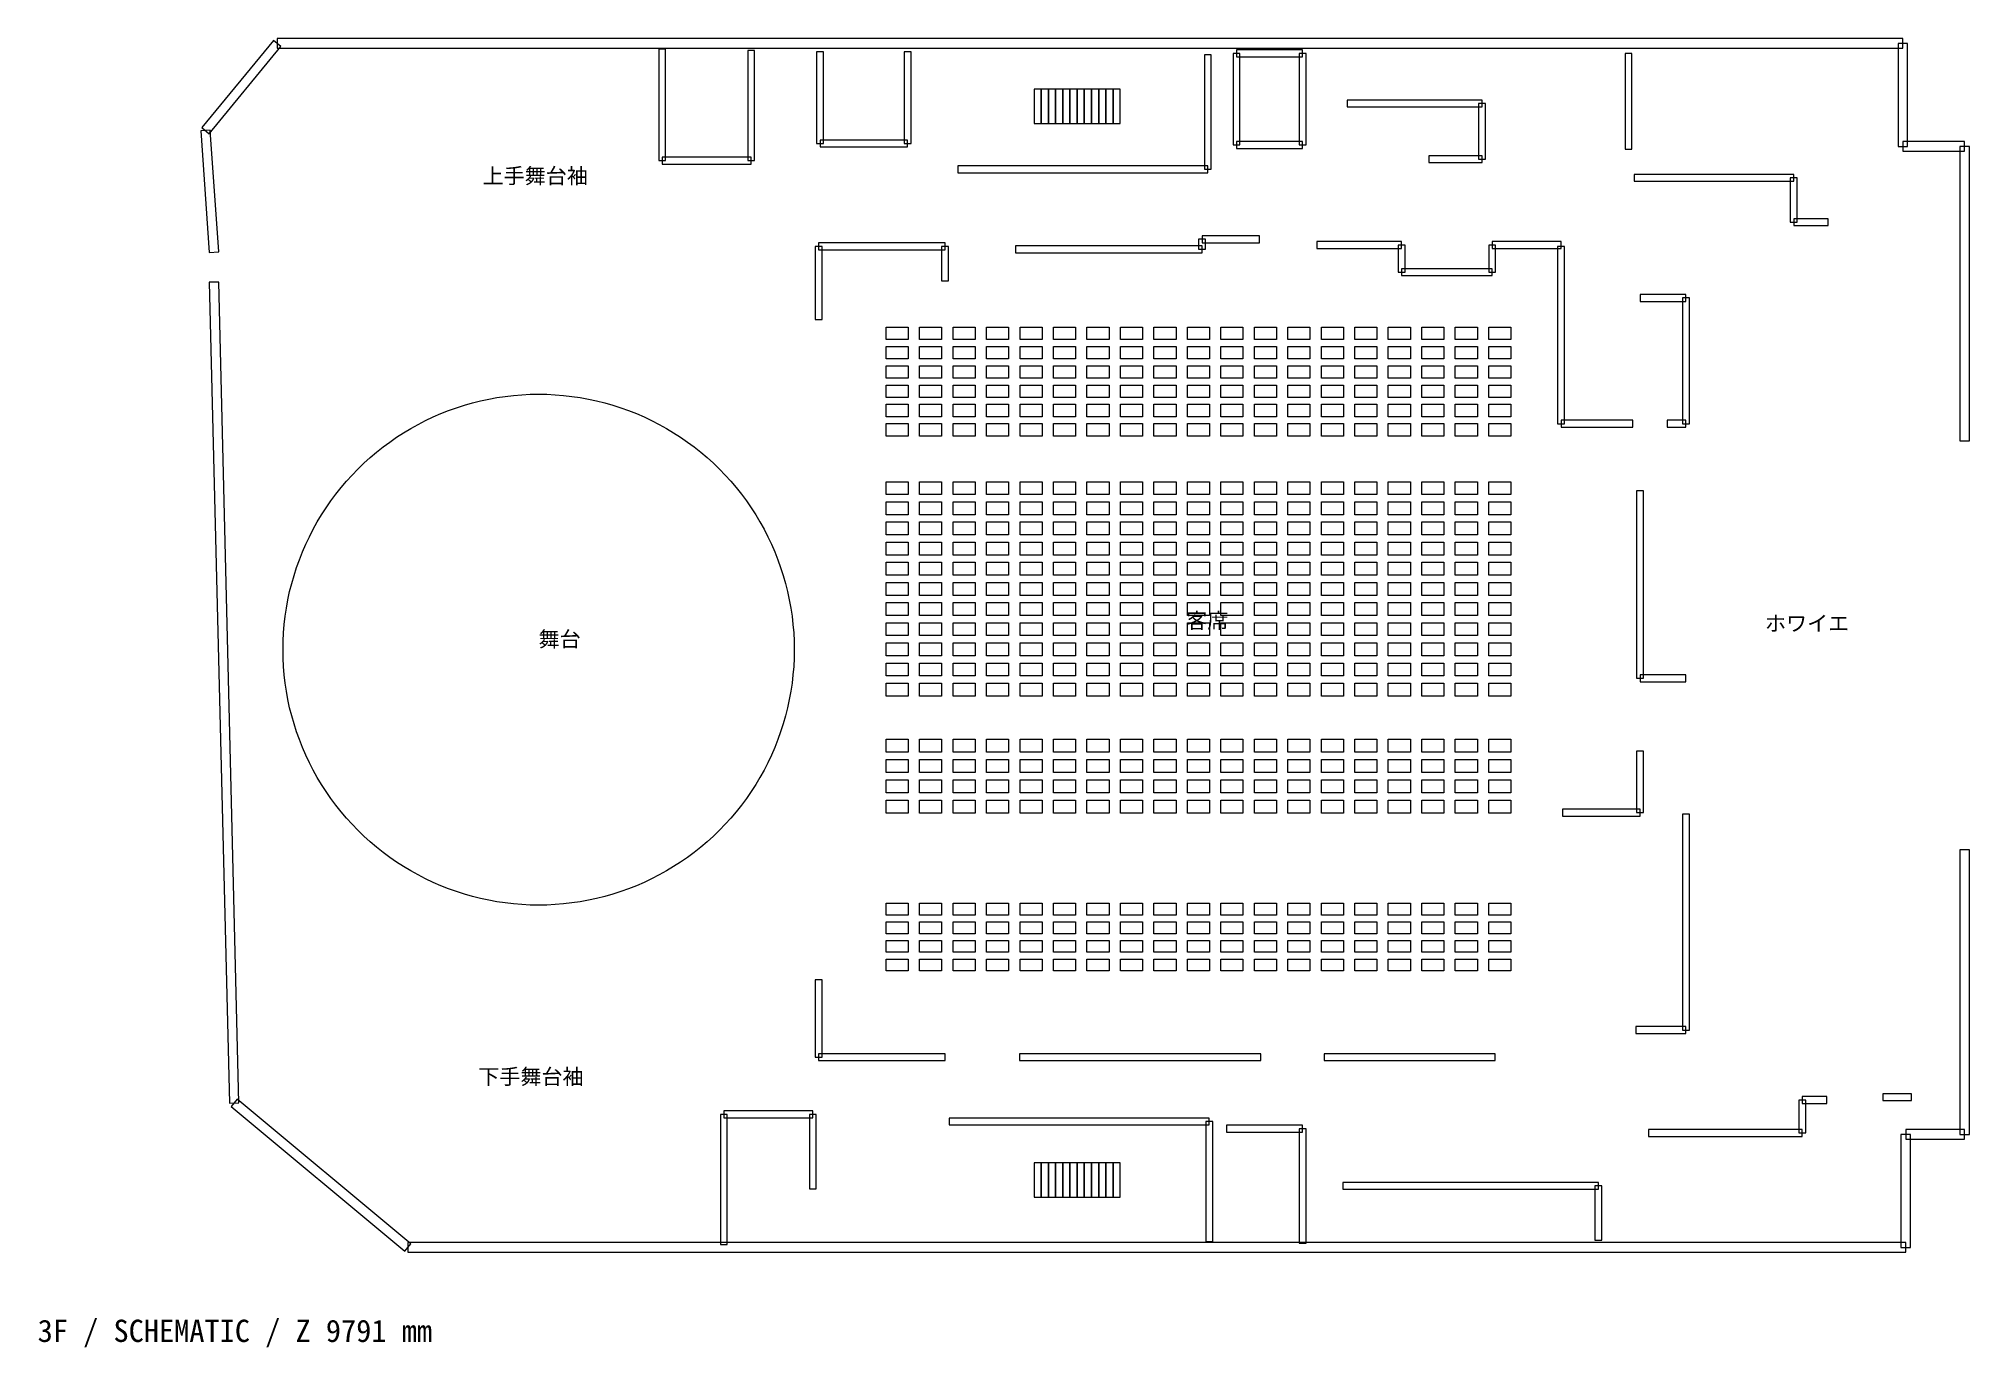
# Model space of a CAD drawing. Header units: millimetres. Extents: x -972 to 55309, y -2658 to 35512.
import ezdxf

# ---------------------------------------------------------------- set-up
doc = ezdxf.new("R2010")
doc.units = ezdxf.units.MM
for name, color, linetype, lineweight, true_color in [('ANNOTATION', 7, 'Continuous', 18, 0x50555f), ('F03_PIT', 7, 'Continuous', 18, 0x497a87), ('F03_ROOMS', 7, 'Continuous', 18, 0x50555f), ('F03_SEATING', 7, 'Continuous', 18, 0xac5052), ('F03_STAIRS', 7, 'Continuous', 18, 0x99a4b1), ('F03_WALLS', 7, 'Continuous', 18, 0xc4ccd5)]:
    doc.layers.add(name, color=color, linetype=linetype, lineweight=lineweight, true_color=true_color)
doc.styles.add('JAPANESE', font='msgothic.ttc')

msp = doc.modelspace()

# ---------------------------------------------------------------- linework, layer by layer
at = {"layer": 'F03_PIT'}
msp.add_lwpolyline([(21054, 17691), (21050, 17447), (21038, 17204), (21018, 16961), (20990, 16718), (20954, 16477), (20910, 16237), (20859, 15999), (20800, 15762), (20733, 15528), (20658, 15296), (20576, 15066), (20486, 14840), (20389, 14616), (20285, 14395), (20174, 14179), (20055, 13965), (19930, 13756), (19798, 13551), (19659, 13351), (19514, 13155), (19362, 12964), (19205, 12778), (19041, 12598), (18871, 12422), (18696, 12253), (18515, 12089), (18330, 11931), (18139, 11780), (17943, 11634), (17742, 11496), (17537, 11364), (17328, 11238), (17115, 11120), (16898, 11008), (16678, 10904), (16454, 10807), (16227, 10718), (15998, 10635), (15766, 10561), (15531, 10494), (15295, 10435), (15056, 10383), (14816, 10340), (14575, 10304), (14333, 10276), (14090, 10256), (13847, 10244), (13603, 10240), (13359, 10244), (13115, 10256), (12872, 10276), (12630, 10304), (12389, 10340), (12149, 10383), (11911, 10435), (11674, 10494), (11440, 10561), (11208, 10635), (10978, 10718), (10751, 10807), (10528, 10904), (10307, 11008), (10090, 11120), (9877, 11238), (9668, 11364), (9463, 11496), (9263, 11634), (9067, 11780), (8876, 11931), (8690, 12089), (8509, 12253), (8334, 12422), (8165, 12598), (8001, 12778), (7843, 12964), (7692, 13155), (7546, 13351), (7408, 13551), (7275, 13756), (7150, 13965), (7032, 14179), (6920, 14395), (6816, 14616), (6719, 14840), (6629, 15066), (6547, 15296), (6473, 15528), (6406, 15762), (6346, 15999), (6295, 16237), (6251, 16477), (6216, 16718), (6188, 16961), (6168, 17204), (6156, 17447), (6152, 17691), (6156, 17935), (6168, 18178), (6188, 18421), (6216, 18663), (6251, 18905), (6295, 19144), (6346, 19383), (6406, 19619), (6473, 19854), (6547, 20086), (6629, 20315), (6719, 20542), (6816, 20766), (6920, 20986), (7032, 21203), (7150, 21416), (7275, 21625), (7408, 21830), (7546, 22031), (7692, 22227), (7843, 22418), (8001, 22604), (8165, 22784), (8334, 22959), (8509, 23129), (8690, 23293), (8876, 23450), (9067, 23602), (9263, 23747), (9463, 23886), (9668, 24018), (9877, 24144), (10090, 24262), (10307, 24373), (10528, 24478), (10751, 24575), (10978, 24664), (11208, 24746), (11440, 24821), (11674, 24888), (11911, 24947), (12149, 24999), (12389, 25042), (12630, 25078), (12872, 25106), (13115, 25126), (13359, 25138), (13603, 25142), (13847, 25138), (14090, 25126), (14333, 25106), (14575, 25078), (14816, 25042), (15056, 24999), (15295, 24947), (15531, 24888), (15766, 24821), (15998, 24746), (16227, 24664), (16454, 24575), (16678, 24478), (16898, 24373), (17115, 24262), (17328, 24144), (17537, 24018), (17742, 23886), (17943, 23747), (18139, 23602), (18330, 23450), (18515, 23293), (18696, 23129), (18871, 22959), (19041, 22784), (19205, 22604), (19362, 22418), (19514, 22227), (19659, 22031), (19798, 21830), (19930, 21625), (20055, 21416), (20174, 21203), (20285, 20986), (20389, 20766), (20486, 20542), (20576, 20315), (20658, 20086), (20733, 19854), (20800, 19619), (20859, 19383), (20910, 19144), (20954, 18905), (20990, 18663), (21018, 18421), (21038, 18178), (21050, 17935), (21054, 17691)], close=True, dxfattribs=at)
at = {"layer": 'F03_SEATING'}
for points in [[(23731, 27097), (24375, 27097), (24375, 26737), (23731, 26737), (23731, 27097)], [(24707, 27097), (25351, 27097), (25351, 26737), (24707, 26737), (24707, 27097)], [(25683, 27097), (26327, 27097), (26327, 26737), (25683, 26737), (25683, 27097)], [(26659, 27097), (27303, 27097), (27303, 26737), (26659, 26737), (26659, 27097)], [(27635, 27097), (28279, 27097), (28279, 26737), (27635, 26737), (27635, 27097)], [(28611, 27097), (29255, 27097), (29255, 26737), (28611, 26737), (28611, 27097)], [(29587, 27097), (30231, 27097), (30231, 26737), (29587, 26737), (29587, 27097)], [(30563, 27097), (31207, 27097), (31207, 26737), (30563, 26737), (30563, 27097)], [(31539, 27097), (32183, 27097), (32183, 26737), (31539, 26737), (31539, 27097)], [(32515, 27097), (33159, 27097), (33159, 26737), (32515, 26737), (32515, 27097)], [(33491, 27097), (34135, 27097), (34135, 26737), (33491, 26737), (33491, 27097)], [(34467, 27097), (35111, 27097), (35111, 26737), (34467, 26737), (34467, 27097)], [(35443, 27097), (36087, 27097), (36087, 26737), (35443, 26737), (35443, 27097)], [(36419, 27097), (37063, 27097), (37063, 26737), (36419, 26737), (36419, 27097)], [(37395, 27097), (38039, 27097), (38039, 26737), (37395, 26737), (37395, 27097)], [(38371, 27097), (39015, 27097), (39015, 26737), (38371, 26737), (38371, 27097)], [(39347, 27097), (39991, 27097), (39991, 26737), (39347, 26737), (39347, 27097)], [(40323, 27097), (40967, 27097), (40967, 26737), (40323, 26737), (40323, 27097)], [(41299, 27097), (41943, 27097), (41943, 26737), (41299, 26737), (41299, 27097)], [(23731, 26534), (24375, 26534), (24375, 26174), (23731, 26174), (23731, 26534)], [(24707, 26534), (25351, 26534), (25351, 26174), (24707, 26174), (24707, 26534)], [(25683, 26534), (26327, 26534), (26327, 26174), (25683, 26174), (25683, 26534)], [(26659, 26534), (27303, 26534), (27303, 26174), (26659, 26174), (26659, 26534)], [(27635, 26534), (28279, 26534), (28279, 26174), (27635, 26174), (27635, 26534)], [(28611, 26534), (29255, 26534), (29255, 26174), (28611, 26174), (28611, 26534)], [(29587, 26534), (30231, 26534), (30231, 26174), (29587, 26174), (29587, 26534)], [(30563, 26534), (31207, 26534), (31207, 26174), (30563, 26174), (30563, 26534)], [(31539, 26534), (32183, 26534), (32183, 26174), (31539, 26174), (31539, 26534)], [(32515, 26534), (33159, 26534), (33159, 26174), (32515, 26174), (32515, 26534)], [(33491, 26534), (34135, 26534), (34135, 26174), (33491, 26174), (33491, 26534)], [(34467, 26534), (35111, 26534), (35111, 26174), (34467, 26174), (34467, 26534)], [(35443, 26534), (36087, 26534), (36087, 26174), (35443, 26174), (35443, 26534)], [(36419, 26534), (37063, 26534), (37063, 26174), (36419, 26174), (36419, 26534)], [(37395, 26534), (38039, 26534), (38039, 26174), (37395, 26174), (37395, 26534)], [(38371, 26534), (39015, 26534), (39015, 26174), (38371, 26174), (38371, 26534)], [(39347, 26534), (39991, 26534), (39991, 26174), (39347, 26174), (39347, 26534)], [(40323, 26534), (40967, 26534), (40967, 26174), (40323, 26174), (40323, 26534)], [(41299, 26534), (41943, 26534), (41943, 26174), (41299, 26174), (41299, 26534)], [(23731, 25971), (24375, 25971), (24375, 25611), (23731, 25611), (23731, 25971)], [(24707, 25971), (25351, 25971), (25351, 25611), (24707, 25611), (24707, 25971)], [(25683, 25971), (26327, 25971), (26327, 25611), (25683, 25611), (25683, 25971)], [(26659, 25971), (27303, 25971), (27303, 25611), (26659, 25611), (26659, 25971)], [(27635, 25971), (28279, 25971), (28279, 25611), (27635, 25611), (27635, 25971)], [(28611, 25971), (29255, 25971), (29255, 25611), (28611, 25611), (28611, 25971)], [(29587, 25971), (30231, 25971), (30231, 25611), (29587, 25611), (29587, 25971)], [(30563, 25971), (31207, 25971), (31207, 25611), (30563, 25611), (30563, 25971)], [(31539, 25971), (32183, 25971), (32183, 25611), (31539, 25611), (31539, 25971)], [(32515, 25971), (33159, 25971), (33159, 25611), (32515, 25611), (32515, 25971)], [(33491, 25971), (34135, 25971), (34135, 25611), (33491, 25611), (33491, 25971)], [(34467, 25971), (35111, 25971), (35111, 25611), (34467, 25611), (34467, 25971)], [(35443, 25971), (36087, 25971), (36087, 25611), (35443, 25611), (35443, 25971)], [(36419, 25971), (37063, 25971), (37063, 25611), (36419, 25611), (36419, 25971)], [(37395, 25971), (38039, 25971), (38039, 25611), (37395, 25611), (37395, 25971)], [(38371, 25971), (39015, 25971), (39015, 25611), (38371, 25611), (38371, 25971)], [(39347, 25971), (39991, 25971), (39991, 25611), (39347, 25611), (39347, 25971)], [(40323, 25971), (40967, 25971), (40967, 25611), (40323, 25611), (40323, 25971)], [(41299, 25971), (41943, 25971), (41943, 25611), (41299, 25611), (41299, 25971)], [(23731, 25408), (24375, 25408), (24375, 25048), (23731, 25048), (23731, 25408)], [(24707, 25408), (25351, 25408), (25351, 25048), (24707, 25048), (24707, 25408)], [(25683, 25408), (26327, 25408), (26327, 25048), (25683, 25048), (25683, 25408)], [(26659, 25408), (27303, 25408), (27303, 25048), (26659, 25048), (26659, 25408)], [(27635, 25408), (28279, 25408), (28279, 25048), (27635, 25048), (27635, 25408)], [(28611, 25408), (29255, 25408), (29255, 25048), (28611, 25048), (28611, 25408)], [(29587, 25408), (30231, 25408), (30231, 25048), (29587, 25048), (29587, 25408)], [(30563, 25408), (31207, 25408), (31207, 25048), (30563, 25048), (30563, 25408)], [(31539, 25408), (32183, 25408), (32183, 25048), (31539, 25048), (31539, 25408)], [(32515, 25408), (33159, 25408), (33159, 25048), (32515, 25048), (32515, 25408)], [(33491, 25408), (34135, 25408), (34135, 25048), (33491, 25048), (33491, 25408)], [(34467, 25408), (35111, 25408), (35111, 25048), (34467, 25048), (34467, 25408)], [(35443, 25408), (36087, 25408), (36087, 25048), (35443, 25048), (35443, 25408)], [(36419, 25408), (37063, 25408), (37063, 25048), (36419, 25048), (36419, 25408)], [(37395, 25408), (38039, 25408), (38039, 25048), (37395, 25048), (37395, 25408)], [(38371, 25408), (39015, 25408), (39015, 25048), (38371, 25048), (38371, 25408)], [(39347, 25408), (39991, 25408), (39991, 25048), (39347, 25048), (39347, 25408)], [(40323, 25408), (40967, 25408), (40967, 25048), (40323, 25048), (40323, 25408)], [(41299, 25408), (41943, 25408), (41943, 25048), (41299, 25048), (41299, 25408)], [(23731, 24846), (24375, 24846), (24375, 24485), (23731, 24485), (23731, 24846)], [(24707, 24846), (25351, 24846), (25351, 24485), (24707, 24485), (24707, 24846)], [(25683, 24846), (26327, 24846), (26327, 24485), (25683, 24485), (25683, 24846)], [(26659, 24846), (27303, 24846), (27303, 24485), (26659, 24485), (26659, 24846)], [(27635, 24846), (28279, 24846), (28279, 24485), (27635, 24485), (27635, 24846)], [(28611, 24846), (29255, 24846), (29255, 24485), (28611, 24485), (28611, 24846)], [(29587, 24846), (30231, 24846), (30231, 24485), (29587, 24485), (29587, 24846)], [(30563, 24846), (31207, 24846), (31207, 24485), (30563, 24485), (30563, 24846)], [(31539, 24846), (32183, 24846), (32183, 24485), (31539, 24485), (31539, 24846)], [(32515, 24846), (33159, 24846), (33159, 24485), (32515, 24485), (32515, 24846)], [(33491, 24846), (34135, 24846), (34135, 24485), (33491, 24485), (33491, 24846)], [(34467, 24846), (35111, 24846), (35111, 24485), (34467, 24485), (34467, 24846)], [(35443, 24846), (36087, 24846), (36087, 24485), (35443, 24485), (35443, 24846)], [(36419, 24846), (37063, 24846), (37063, 24485), (36419, 24485), (36419, 24846)], [(37395, 24846), (38039, 24846), (38039, 24485), (37395, 24485), (37395, 24846)], [(38371, 24846), (39015, 24846), (39015, 24485), (38371, 24485), (38371, 24846)], [(39347, 24846), (39991, 24846), (39991, 24485), (39347, 24485), (39347, 24846)], [(40323, 24846), (40967, 24846), (40967, 24485), (40323, 24485), (40323, 24846)], [(41299, 24846), (41943, 24846), (41943, 24485), (41299, 24485), (41299, 24846)], [(23731, 24283), (24375, 24283), (24375, 23922), (23731, 23922), (23731, 24283)], [(24707, 24283), (25351, 24283), (25351, 23922), (24707, 23922), (24707, 24283)], [(25683, 24283), (26327, 24283), (26327, 23922), (25683, 23922), (25683, 24283)], [(26659, 24283), (27303, 24283), (27303, 23922), (26659, 23922), (26659, 24283)], [(27635, 24283), (28279, 24283), (28279, 23922), (27635, 23922), (27635, 24283)], [(28611, 24283), (29255, 24283), (29255, 23922), (28611, 23922), (28611, 24283)], [(29587, 24283), (30231, 24283), (30231, 23922), (29587, 23922), (29587, 24283)], [(30563, 24283), (31207, 24283), (31207, 23922), (30563, 23922), (30563, 24283)], [(31539, 24283), (32183, 24283), (32183, 23922), (31539, 23922), (31539, 24283)], [(32515, 24283), (33159, 24283), (33159, 23922), (32515, 23922), (32515, 24283)], [(33491, 24283), (34135, 24283), (34135, 23922), (33491, 23922), (33491, 24283)], [(34467, 24283), (35111, 24283), (35111, 23922), (34467, 23922), (34467, 24283)], [(35443, 24283), (36087, 24283), (36087, 23922), (35443, 23922), (35443, 24283)], [(36419, 24283), (37063, 24283), (37063, 23922), (36419, 23922), (36419, 24283)], [(37395, 24283), (38039, 24283), (38039, 23922), (37395, 23922), (37395, 24283)], [(38371, 24283), (39015, 24283), (39015, 23922), (38371, 23922), (38371, 24283)], [(39347, 24283), (39991, 24283), (39991, 23922), (39347, 23922), (39347, 24283)], [(40323, 24283), (40967, 24283), (40967, 23922), (40323, 23922), (40323, 24283)], [(41299, 24283), (41943, 24283), (41943, 23922), (41299, 23922), (41299, 24283)], [(23731, 22589), (24375, 22589), (24375, 22213), (23731, 22213), (23731, 22589)], [(24707, 22589), (25351, 22589), (25351, 22213), (24707, 22213), (24707, 22589)], [(25683, 22589), (26327, 22589), (26327, 22213), (25683, 22213), (25683, 22589)], [(26659, 22589), (27303, 22589), (27303, 22213), (26659, 22213), (26659, 22589)], [(27635, 22589), (28279, 22589), (28279, 22213), (27635, 22213), (27635, 22589)], [(28611, 22589), (29255, 22589), (29255, 22213), (28611, 22213), (28611, 22589)], [(29587, 22589), (30231, 22589), (30231, 22213), (29587, 22213), (29587, 22589)], [(30563, 22589), (31207, 22589), (31207, 22213), (30563, 22213), (30563, 22589)], [(31539, 22589), (32183, 22589), (32183, 22213), (31539, 22213), (31539, 22589)], [(32515, 22589), (33159, 22589), (33159, 22213), (32515, 22213), (32515, 22589)], [(33491, 22589), (34135, 22589), (34135, 22213), (33491, 22213), (33491, 22589)], [(34467, 22589), (35111, 22589), (35111, 22213), (34467, 22213), (34467, 22589)], [(35443, 22589), (36087, 22589), (36087, 22213), (35443, 22213), (35443, 22589)], [(36419, 22589), (37063, 22589), (37063, 22213), (36419, 22213), (36419, 22589)], [(37395, 22589), (38039, 22589), (38039, 22213), (37395, 22213), (37395, 22589)], [(38371, 22589), (39015, 22589), (39015, 22213), (38371, 22213), (38371, 22589)], [(39347, 22589), (39991, 22589), (39991, 22213), (39347, 22213), (39347, 22589)], [(40323, 22589), (40967, 22589), (40967, 22213), (40323, 22213), (40323, 22589)], [(41299, 22589), (41943, 22589), (41943, 22213), (41299, 22213), (41299, 22589)], [(23731, 22002), (24375, 22002), (24375, 21626), (23731, 21626), (23731, 22002)], [(24707, 22002), (25351, 22002), (25351, 21626), (24707, 21626), (24707, 22002)], [(25683, 22002), (26327, 22002), (26327, 21626), (25683, 21626), (25683, 22002)], [(26659, 22002), (27303, 22002), (27303, 21626), (26659, 21626), (26659, 22002)], [(27635, 22002), (28279, 22002), (28279, 21626), (27635, 21626), (27635, 22002)], [(28611, 22002), (29255, 22002), (29255, 21626), (28611, 21626), (28611, 22002)], [(29587, 22002), (30231, 22002), (30231, 21626), (29587, 21626), (29587, 22002)], [(30563, 22002), (31207, 22002), (31207, 21626), (30563, 21626), (30563, 22002)], [(31539, 22002), (32183, 22002), (32183, 21626), (31539, 21626), (31539, 22002)], [(32515, 22002), (33159, 22002), (33159, 21626), (32515, 21626), (32515, 22002)], [(33491, 22002), (34135, 22002), (34135, 21626), (33491, 21626), (33491, 22002)], [(34467, 22002), (35111, 22002), (35111, 21626), (34467, 21626), (34467, 22002)], [(35443, 22002), (36087, 22002), (36087, 21626), (35443, 21626), (35443, 22002)], [(36419, 22002), (37063, 22002), (37063, 21626), (36419, 21626), (36419, 22002)], [(37395, 22002), (38039, 22002), (38039, 21626), (37395, 21626), (37395, 22002)], [(38371, 22002), (39015, 22002), (39015, 21626), (38371, 21626), (38371, 22002)], [(39347, 22002), (39991, 22002), (39991, 21626), (39347, 21626), (39347, 22002)], [(40323, 22002), (40967, 22002), (40967, 21626), (40323, 21626), (40323, 22002)], [(41299, 22002), (41943, 22002), (41943, 21626), (41299, 21626), (41299, 22002)], [(23731, 21414), (24375, 21414), (24375, 21038), (23731, 21038), (23731, 21414)], [(24707, 21414), (25351, 21414), (25351, 21038), (24707, 21038), (24707, 21414)], [(25683, 21414), (26327, 21414), (26327, 21038), (25683, 21038), (25683, 21414)], [(26659, 21414), (27303, 21414), (27303, 21038), (26659, 21038), (26659, 21414)], [(27635, 21414), (28279, 21414), (28279, 21038), (27635, 21038), (27635, 21414)], [(28611, 21414), (29255, 21414), (29255, 21038), (28611, 21038), (28611, 21414)], [(29587, 21414), (30231, 21414), (30231, 21038), (29587, 21038), (29587, 21414)], [(30563, 21414), (31207, 21414), (31207, 21038), (30563, 21038), (30563, 21414)], [(31539, 21414), (32183, 21414), (32183, 21038), (31539, 21038), (31539, 21414)], [(32515, 21414), (33159, 21414), (33159, 21038), (32515, 21038), (32515, 21414)], [(33491, 21414), (34135, 21414), (34135, 21038), (33491, 21038), (33491, 21414)], [(34467, 21414), (35111, 21414), (35111, 21038), (34467, 21038), (34467, 21414)], [(35443, 21414), (36087, 21414), (36087, 21038), (35443, 21038), (35443, 21414)], [(36419, 21414), (37063, 21414), (37063, 21038), (36419, 21038), (36419, 21414)], [(37395, 21414), (38039, 21414), (38039, 21038), (37395, 21038), (37395, 21414)], [(38371, 21414), (39015, 21414), (39015, 21038), (38371, 21038), (38371, 21414)], [(39347, 21414), (39991, 21414), (39991, 21038), (39347, 21038), (39347, 21414)], [(40323, 21414), (40967, 21414), (40967, 21038), (40323, 21038), (40323, 21414)], [(41299, 21414), (41943, 21414), (41943, 21038), (41299, 21038), (41299, 21414)], [(23731, 20826), (24375, 20826), (24375, 20450), (23731, 20450), (23731, 20826)], [(24707, 20826), (25351, 20826), (25351, 20450), (24707, 20450), (24707, 20826)], [(25683, 20826), (26327, 20826), (26327, 20450), (25683, 20450), (25683, 20826)], [(26659, 20826), (27303, 20826), (27303, 20450), (26659, 20450), (26659, 20826)], [(27635, 20826), (28279, 20826), (28279, 20450), (27635, 20450), (27635, 20826)], [(28611, 20826), (29255, 20826), (29255, 20450), (28611, 20450), (28611, 20826)], [(29587, 20826), (30231, 20826), (30231, 20450), (29587, 20450), (29587, 20826)], [(30563, 20826), (31207, 20826), (31207, 20450), (30563, 20450), (30563, 20826)], [(31539, 20826), (32183, 20826), (32183, 20450), (31539, 20450), (31539, 20826)], [(32515, 20826), (33159, 20826), (33159, 20450), (32515, 20450), (32515, 20826)], [(33491, 20826), (34135, 20826), (34135, 20450), (33491, 20450), (33491, 20826)], [(34467, 20826), (35111, 20826), (35111, 20450), (34467, 20450), (34467, 20826)], [(35443, 20826), (36087, 20826), (36087, 20450), (35443, 20450), (35443, 20826)], [(36419, 20826), (37063, 20826), (37063, 20450), (36419, 20450), (36419, 20826)], [(37395, 20826), (38039, 20826), (38039, 20450), (37395, 20450), (37395, 20826)], [(38371, 20826), (39015, 20826), (39015, 20450), (38371, 20450), (38371, 20826)], [(39347, 20826), (39991, 20826), (39991, 20450), (39347, 20450), (39347, 20826)], [(40323, 20826), (40967, 20826), (40967, 20450), (40323, 20450), (40323, 20826)], [(41299, 20826), (41943, 20826), (41943, 20450), (41299, 20450), (41299, 20826)], [(23731, 20239), (24375, 20239), (24375, 19863), (23731, 19863), (23731, 20239)], [(24707, 20239), (25351, 20239), (25351, 19863), (24707, 19863), (24707, 20239)], [(25683, 20239), (26327, 20239), (26327, 19863), (25683, 19863), (25683, 20239)], [(26659, 20239), (27303, 20239), (27303, 19863), (26659, 19863), (26659, 20239)], [(27635, 20239), (28279, 20239), (28279, 19863), (27635, 19863), (27635, 20239)], [(28611, 20239), (29255, 20239), (29255, 19863), (28611, 19863), (28611, 20239)], [(29587, 20239), (30231, 20239), (30231, 19863), (29587, 19863), (29587, 20239)], [(30563, 20239), (31207, 20239), (31207, 19863), (30563, 19863), (30563, 20239)], [(31539, 20239), (32183, 20239), (32183, 19863), (31539, 19863), (31539, 20239)], [(32515, 20239), (33159, 20239), (33159, 19863), (32515, 19863), (32515, 20239)], [(33491, 20239), (34135, 20239), (34135, 19863), (33491, 19863), (33491, 20239)], [(34467, 20239), (35111, 20239), (35111, 19863), (34467, 19863), (34467, 20239)], [(35443, 20239), (36087, 20239), (36087, 19863), (35443, 19863), (35443, 20239)], [(36419, 20239), (37063, 20239), (37063, 19863), (36419, 19863), (36419, 20239)], [(37395, 20239), (38039, 20239), (38039, 19863), (37395, 19863), (37395, 20239)], [(38371, 20239), (39015, 20239), (39015, 19863), (38371, 19863), (38371, 20239)], [(39347, 20239), (39991, 20239), (39991, 19863), (39347, 19863), (39347, 20239)], [(40323, 20239), (40967, 20239), (40967, 19863), (40323, 19863), (40323, 20239)], [(41299, 20239), (41943, 20239), (41943, 19863), (41299, 19863), (41299, 20239)], [(23731, 19651), (24375, 19651), (24375, 19275), (23731, 19275), (23731, 19651)], [(24707, 19651), (25351, 19651), (25351, 19275), (24707, 19275), (24707, 19651)], [(25683, 19651), (26327, 19651), (26327, 19275), (25683, 19275), (25683, 19651)], [(26659, 19651), (27303, 19651), (27303, 19275), (26659, 19275), (26659, 19651)], [(27635, 19651), (28279, 19651), (28279, 19275), (27635, 19275), (27635, 19651)], [(28611, 19651), (29255, 19651), (29255, 19275), (28611, 19275), (28611, 19651)], [(29587, 19651), (30231, 19651), (30231, 19275), (29587, 19275), (29587, 19651)], [(30563, 19651), (31207, 19651), (31207, 19275), (30563, 19275), (30563, 19651)], [(31539, 19651), (32183, 19651), (32183, 19275), (31539, 19275), (31539, 19651)], [(32515, 19651), (33159, 19651), (33159, 19275), (32515, 19275), (32515, 19651)], [(33491, 19651), (34135, 19651), (34135, 19275), (33491, 19275), (33491, 19651)], [(34467, 19651), (35111, 19651), (35111, 19275), (34467, 19275), (34467, 19651)], [(35443, 19651), (36087, 19651), (36087, 19275), (35443, 19275), (35443, 19651)], [(36419, 19651), (37063, 19651), (37063, 19275), (36419, 19275), (36419, 19651)], [(37395, 19651), (38039, 19651), (38039, 19275), (37395, 19275), (37395, 19651)], [(38371, 19651), (39015, 19651), (39015, 19275), (38371, 19275), (38371, 19651)], [(39347, 19651), (39991, 19651), (39991, 19275), (39347, 19275), (39347, 19651)], [(40323, 19651), (40967, 19651), (40967, 19275), (40323, 19275), (40323, 19651)], [(41299, 19651), (41943, 19651), (41943, 19275), (41299, 19275), (41299, 19651)], [(23731, 19064), (24375, 19064), (24375, 18688), (23731, 18688), (23731, 19064)], [(24707, 19064), (25351, 19064), (25351, 18688), (24707, 18688), (24707, 19064)], [(25683, 19064), (26327, 19064), (26327, 18688), (25683, 18688), (25683, 19064)], [(26659, 19064), (27303, 19064), (27303, 18688), (26659, 18688), (26659, 19064)], [(27635, 19064), (28279, 19064), (28279, 18688), (27635, 18688), (27635, 19064)], [(28611, 19064), (29255, 19064), (29255, 18688), (28611, 18688), (28611, 19064)], [(29587, 19064), (30231, 19064), (30231, 18688), (29587, 18688), (29587, 19064)], [(30563, 19064), (31207, 19064), (31207, 18688), (30563, 18688), (30563, 19064)], [(31539, 19064), (32183, 19064), (32183, 18688), (31539, 18688), (31539, 19064)], [(32515, 19064), (33159, 19064), (33159, 18688), (32515, 18688), (32515, 19064)], [(33491, 19064), (34135, 19064), (34135, 18688), (33491, 18688), (33491, 19064)], [(34467, 19064), (35111, 19064), (35111, 18688), (34467, 18688), (34467, 19064)], [(35443, 19064), (36087, 19064), (36087, 18688), (35443, 18688), (35443, 19064)], [(36419, 19064), (37063, 19064), (37063, 18688), (36419, 18688), (36419, 19064)], [(37395, 19064), (38039, 19064), (38039, 18688), (37395, 18688), (37395, 19064)], [(38371, 19064), (39015, 19064), (39015, 18688), (38371, 18688), (38371, 19064)], [(39347, 19064), (39991, 19064), (39991, 18688), (39347, 18688), (39347, 19064)], [(40323, 19064), (40967, 19064), (40967, 18688), (40323, 18688), (40323, 19064)], [(41299, 19064), (41943, 19064), (41943, 18688), (41299, 18688), (41299, 19064)], [(23731, 18476), (24375, 18476), (24375, 18100), (23731, 18100), (23731, 18476)], [(24707, 18476), (25351, 18476), (25351, 18100), (24707, 18100), (24707, 18476)], [(25683, 18476), (26327, 18476), (26327, 18100), (25683, 18100), (25683, 18476)], [(26659, 18476), (27303, 18476), (27303, 18100), (26659, 18100), (26659, 18476)], [(27635, 18476), (28279, 18476), (28279, 18100), (27635, 18100), (27635, 18476)], [(28611, 18476), (29255, 18476), (29255, 18100), (28611, 18100), (28611, 18476)], [(29587, 18476), (30231, 18476), (30231, 18100), (29587, 18100), (29587, 18476)], [(30563, 18476), (31207, 18476), (31207, 18100), (30563, 18100), (30563, 18476)], [(31539, 18476), (32183, 18476), (32183, 18100), (31539, 18100), (31539, 18476)], [(32515, 18476), (33159, 18476), (33159, 18100), (32515, 18100), (32515, 18476)], [(33491, 18476), (34135, 18476), (34135, 18100), (33491, 18100), (33491, 18476)], [(34467, 18476), (35111, 18476), (35111, 18100), (34467, 18100), (34467, 18476)], [(35443, 18476), (36087, 18476), (36087, 18100), (35443, 18100), (35443, 18476)], [(36419, 18476), (37063, 18476), (37063, 18100), (36419, 18100), (36419, 18476)], [(37395, 18476), (38039, 18476), (38039, 18100), (37395, 18100), (37395, 18476)], [(38371, 18476), (39015, 18476), (39015, 18100), (38371, 18100), (38371, 18476)], [(39347, 18476), (39991, 18476), (39991, 18100), (39347, 18100), (39347, 18476)], [(40323, 18476), (40967, 18476), (40967, 18100), (40323, 18100), (40323, 18476)], [(41299, 18476), (41943, 18476), (41943, 18100), (41299, 18100), (41299, 18476)], [(23731, 17888), (24375, 17888), (24375, 17512), (23731, 17512), (23731, 17888)], [(24707, 17888), (25351, 17888), (25351, 17512), (24707, 17512), (24707, 17888)], [(25683, 17888), (26327, 17888), (26327, 17512), (25683, 17512), (25683, 17888)], [(26659, 17888), (27303, 17888), (27303, 17512), (26659, 17512), (26659, 17888)], [(27635, 17888), (28279, 17888), (28279, 17512), (27635, 17512), (27635, 17888)], [(28611, 17888), (29255, 17888), (29255, 17512), (28611, 17512), (28611, 17888)], [(29587, 17888), (30231, 17888), (30231, 17512), (29587, 17512), (29587, 17888)], [(30563, 17888), (31207, 17888), (31207, 17512), (30563, 17512), (30563, 17888)], [(31539, 17888), (32183, 17888), (32183, 17512), (31539, 17512), (31539, 17888)], [(32515, 17888), (33159, 17888), (33159, 17512), (32515, 17512), (32515, 17888)], [(33491, 17888), (34135, 17888), (34135, 17512), (33491, 17512), (33491, 17888)], [(34467, 17888), (35111, 17888), (35111, 17512), (34467, 17512), (34467, 17888)], [(35443, 17888), (36087, 17888), (36087, 17512), (35443, 17512), (35443, 17888)], [(36419, 17888), (37063, 17888), (37063, 17512), (36419, 17512), (36419, 17888)], [(37395, 17888), (38039, 17888), (38039, 17512), (37395, 17512), (37395, 17888)], [(38371, 17888), (39015, 17888), (39015, 17512), (38371, 17512), (38371, 17888)], [(39347, 17888), (39991, 17888), (39991, 17512), (39347, 17512), (39347, 17888)], [(40323, 17888), (40967, 17888), (40967, 17512), (40323, 17512), (40323, 17888)], [(41299, 17888), (41943, 17888), (41943, 17512), (41299, 17512), (41299, 17888)], [(23731, 17301), (24375, 17301), (24375, 16925), (23731, 16925), (23731, 17301)], [(24707, 17301), (25351, 17301), (25351, 16925), (24707, 16925), (24707, 17301)], [(25683, 17301), (26327, 17301), (26327, 16925), (25683, 16925), (25683, 17301)], [(26659, 17301), (27303, 17301), (27303, 16925), (26659, 16925), (26659, 17301)], [(27635, 17301), (28279, 17301), (28279, 16925), (27635, 16925), (27635, 17301)], [(28611, 17301), (29255, 17301), (29255, 16925), (28611, 16925), (28611, 17301)], [(29587, 17301), (30231, 17301), (30231, 16925), (29587, 16925), (29587, 17301)], [(30563, 17301), (31207, 17301), (31207, 16925), (30563, 16925), (30563, 17301)], [(31539, 17301), (32183, 17301), (32183, 16925), (31539, 16925), (31539, 17301)], [(32515, 17301), (33159, 17301), (33159, 16925), (32515, 16925), (32515, 17301)], [(33491, 17301), (34135, 17301), (34135, 16925), (33491, 16925), (33491, 17301)], [(34467, 17301), (35111, 17301), (35111, 16925), (34467, 16925), (34467, 17301)], [(35443, 17301), (36087, 17301), (36087, 16925), (35443, 16925), (35443, 17301)], [(36419, 17301), (37063, 17301), (37063, 16925), (36419, 16925), (36419, 17301)], [(37395, 17301), (38039, 17301), (38039, 16925), (37395, 16925), (37395, 17301)], [(38371, 17301), (39015, 17301), (39015, 16925), (38371, 16925), (38371, 17301)], [(39347, 17301), (39991, 17301), (39991, 16925), (39347, 16925), (39347, 17301)], [(40323, 17301), (40967, 17301), (40967, 16925), (40323, 16925), (40323, 17301)], [(41299, 17301), (41943, 17301), (41943, 16925), (41299, 16925), (41299, 17301)], [(23731, 16713), (24375, 16713), (24375, 16337), (23731, 16337), (23731, 16713)], [(24707, 16713), (25351, 16713), (25351, 16337), (24707, 16337), (24707, 16713)], [(25683, 16713), (26327, 16713), (26327, 16337), (25683, 16337), (25683, 16713)], [(26659, 16713), (27303, 16713), (27303, 16337), (26659, 16337), (26659, 16713)], [(27635, 16713), (28279, 16713), (28279, 16337), (27635, 16337), (27635, 16713)], [(28611, 16713), (29255, 16713), (29255, 16337), (28611, 16337), (28611, 16713)], [(29587, 16713), (30231, 16713), (30231, 16337), (29587, 16337), (29587, 16713)], [(30563, 16713), (31207, 16713), (31207, 16337), (30563, 16337), (30563, 16713)], [(31539, 16713), (32183, 16713), (32183, 16337), (31539, 16337), (31539, 16713)], [(32515, 16713), (33159, 16713), (33159, 16337), (32515, 16337), (32515, 16713)], [(33491, 16713), (34135, 16713), (34135, 16337), (33491, 16337), (33491, 16713)], [(34467, 16713), (35111, 16713), (35111, 16337), (34467, 16337), (34467, 16713)], [(35443, 16713), (36087, 16713), (36087, 16337), (35443, 16337), (35443, 16713)], [(36419, 16713), (37063, 16713), (37063, 16337), (36419, 16337), (36419, 16713)], [(37395, 16713), (38039, 16713), (38039, 16337), (37395, 16337), (37395, 16713)], [(38371, 16713), (39015, 16713), (39015, 16337), (38371, 16337), (38371, 16713)], [(39347, 16713), (39991, 16713), (39991, 16337), (39347, 16337), (39347, 16713)], [(40323, 16713), (40967, 16713), (40967, 16337), (40323, 16337), (40323, 16713)], [(41299, 16713), (41943, 16713), (41943, 16337), (41299, 16337), (41299, 16713)], [(23731, 15082), (24375, 15082), (24375, 14702), (23731, 14702), (23731, 15082)], [(24707, 15082), (25351, 15082), (25351, 14702), (24707, 14702), (24707, 15082)], [(25683, 15082), (26327, 15082), (26327, 14702), (25683, 14702), (25683, 15082)], [(26659, 15082), (27303, 15082), (27303, 14702), (26659, 14702), (26659, 15082)], [(27635, 15082), (28279, 15082), (28279, 14702), (27635, 14702), (27635, 15082)], [(28611, 15082), (29255, 15082), (29255, 14702), (28611, 14702), (28611, 15082)], [(29587, 15082), (30231, 15082), (30231, 14702), (29587, 14702), (29587, 15082)], [(30563, 15082), (31207, 15082), (31207, 14702), (30563, 14702), (30563, 15082)], [(31539, 15082), (32183, 15082), (32183, 14702), (31539, 14702), (31539, 15082)], [(32515, 15082), (33159, 15082), (33159, 14702), (32515, 14702), (32515, 15082)], [(33491, 15082), (34135, 15082), (34135, 14702), (33491, 14702), (33491, 15082)], [(34467, 15082), (35111, 15082), (35111, 14702), (34467, 14702), (34467, 15082)], [(35443, 15082), (36087, 15082), (36087, 14702), (35443, 14702), (35443, 15082)], [(36419, 15082), (37063, 15082), (37063, 14702), (36419, 14702), (36419, 15082)], [(37395, 15082), (38039, 15082), (38039, 14702), (37395, 14702), (37395, 15082)], [(38371, 15082), (39015, 15082), (39015, 14702), (38371, 14702), (38371, 15082)], [(39347, 15082), (39991, 15082), (39991, 14702), (39347, 14702), (39347, 15082)], [(40323, 15082), (40967, 15082), (40967, 14702), (40323, 14702), (40323, 15082)], [(41299, 15082), (41943, 15082), (41943, 14702), (41299, 14702), (41299, 15082)], [(23731, 14488), (24375, 14488), (24375, 14107), (23731, 14107), (23731, 14488)], [(24707, 14488), (25351, 14488), (25351, 14107), (24707, 14107), (24707, 14488)], [(25683, 14488), (26327, 14488), (26327, 14107), (25683, 14107), (25683, 14488)], [(26659, 14488), (27303, 14488), (27303, 14107), (26659, 14107), (26659, 14488)], [(27635, 14488), (28279, 14488), (28279, 14107), (27635, 14107), (27635, 14488)], [(28611, 14488), (29255, 14488), (29255, 14107), (28611, 14107), (28611, 14488)], [(29587, 14488), (30231, 14488), (30231, 14107), (29587, 14107), (29587, 14488)], [(30563, 14488), (31207, 14488), (31207, 14107), (30563, 14107), (30563, 14488)], [(31539, 14488), (32183, 14488), (32183, 14107), (31539, 14107), (31539, 14488)], [(32515, 14488), (33159, 14488), (33159, 14107), (32515, 14107), (32515, 14488)], [(33491, 14488), (34135, 14488), (34135, 14107), (33491, 14107), (33491, 14488)], [(34467, 14488), (35111, 14488), (35111, 14107), (34467, 14107), (34467, 14488)], [(35443, 14488), (36087, 14488), (36087, 14107), (35443, 14107), (35443, 14488)], [(36419, 14488), (37063, 14488), (37063, 14107), (36419, 14107), (36419, 14488)], [(37395, 14488), (38039, 14488), (38039, 14107), (37395, 14107), (37395, 14488)], [(38371, 14488), (39015, 14488), (39015, 14107), (38371, 14107), (38371, 14488)], [(39347, 14488), (39991, 14488), (39991, 14107), (39347, 14107), (39347, 14488)], [(40323, 14488), (40967, 14488), (40967, 14107), (40323, 14107), (40323, 14488)], [(41299, 14488), (41943, 14488), (41943, 14107), (41299, 14107), (41299, 14488)], [(23731, 13893), (24375, 13893), (24375, 13513), (23731, 13513), (23731, 13893)], [(24707, 13893), (25351, 13893), (25351, 13513), (24707, 13513), (24707, 13893)], [(25683, 13893), (26327, 13893), (26327, 13513), (25683, 13513), (25683, 13893)], [(26659, 13893), (27303, 13893), (27303, 13513), (26659, 13513), (26659, 13893)], [(27635, 13893), (28279, 13893), (28279, 13513), (27635, 13513), (27635, 13893)], [(28611, 13893), (29255, 13893), (29255, 13513), (28611, 13513), (28611, 13893)], [(29587, 13893), (30231, 13893), (30231, 13513), (29587, 13513), (29587, 13893)], [(30563, 13893), (31207, 13893), (31207, 13513), (30563, 13513), (30563, 13893)], [(31539, 13893), (32183, 13893), (32183, 13513), (31539, 13513), (31539, 13893)], [(32515, 13893), (33159, 13893), (33159, 13513), (32515, 13513), (32515, 13893)], [(33491, 13893), (34135, 13893), (34135, 13513), (33491, 13513), (33491, 13893)], [(34467, 13893), (35111, 13893), (35111, 13513), (34467, 13513), (34467, 13893)], [(35443, 13893), (36087, 13893), (36087, 13513), (35443, 13513), (35443, 13893)], [(36419, 13893), (37063, 13893), (37063, 13513), (36419, 13513), (36419, 13893)], [(37395, 13893), (38039, 13893), (38039, 13513), (37395, 13513), (37395, 13893)], [(38371, 13893), (39015, 13893), (39015, 13513), (38371, 13513), (38371, 13893)], [(39347, 13893), (39991, 13893), (39991, 13513), (39347, 13513), (39347, 13893)], [(40323, 13893), (40967, 13893), (40967, 13513), (40323, 13513), (40323, 13893)], [(41299, 13893), (41943, 13893), (41943, 13513), (41299, 13513), (41299, 13893)], [(23731, 13299), (24375, 13299), (24375, 12919), (23731, 12919), (23731, 13299)], [(24707, 13299), (25351, 13299), (25351, 12919), (24707, 12919), (24707, 13299)], [(25683, 13299), (26327, 13299), (26327, 12919), (25683, 12919), (25683, 13299)], [(26659, 13299), (27303, 13299), (27303, 12919), (26659, 12919), (26659, 13299)], [(27635, 13299), (28279, 13299), (28279, 12919), (27635, 12919), (27635, 13299)], [(28611, 13299), (29255, 13299), (29255, 12919), (28611, 12919), (28611, 13299)], [(29587, 13299), (30231, 13299), (30231, 12919), (29587, 12919), (29587, 13299)], [(30563, 13299), (31207, 13299), (31207, 12919), (30563, 12919), (30563, 13299)], [(31539, 13299), (32183, 13299), (32183, 12919), (31539, 12919), (31539, 13299)], [(32515, 13299), (33159, 13299), (33159, 12919), (32515, 12919), (32515, 13299)], [(33491, 13299), (34135, 13299), (34135, 12919), (33491, 12919), (33491, 13299)], [(34467, 13299), (35111, 13299), (35111, 12919), (34467, 12919), (34467, 13299)], [(35443, 13299), (36087, 13299), (36087, 12919), (35443, 12919), (35443, 13299)], [(36419, 13299), (37063, 13299), (37063, 12919), (36419, 12919), (36419, 13299)], [(37395, 13299), (38039, 13299), (38039, 12919), (37395, 12919), (37395, 13299)], [(38371, 13299), (39015, 13299), (39015, 12919), (38371, 12919), (38371, 13299)], [(39347, 13299), (39991, 13299), (39991, 12919), (39347, 12919), (39347, 13299)], [(40323, 13299), (40967, 13299), (40967, 12919), (40323, 12919), (40323, 13299)], [(41299, 13299), (41943, 13299), (41943, 12919), (41299, 12919), (41299, 13299)], [(23731, 10296), (24375, 10296), (24375, 9949), (23731, 9949), (23731, 10296)], [(24707, 10296), (25351, 10296), (25351, 9949), (24707, 9949), (24707, 10296)], [(25683, 10296), (26327, 10296), (26327, 9949), (25683, 9949), (25683, 10296)], [(26659, 10296), (27303, 10296), (27303, 9949), (26659, 9949), (26659, 10296)], [(27635, 10296), (28279, 10296), (28279, 9949), (27635, 9949), (27635, 10296)], [(28611, 10296), (29255, 10296), (29255, 9949), (28611, 9949), (28611, 10296)], [(29587, 10296), (30231, 10296), (30231, 9949), (29587, 9949), (29587, 10296)], [(30563, 10296), (31207, 10296), (31207, 9949), (30563, 9949), (30563, 10296)], [(31539, 10296), (32183, 10296), (32183, 9949), (31539, 9949), (31539, 10296)], [(32515, 10296), (33159, 10296), (33159, 9949), (32515, 9949), (32515, 10296)], [(33491, 10296), (34135, 10296), (34135, 9949), (33491, 9949), (33491, 10296)], [(34467, 10296), (35111, 10296), (35111, 9949), (34467, 9949), (34467, 10296)], [(35443, 10296), (36087, 10296), (36087, 9949), (35443, 9949), (35443, 10296)], [(36419, 10296), (37063, 10296), (37063, 9949), (36419, 9949), (36419, 10296)], [(37395, 10296), (38039, 10296), (38039, 9949), (37395, 9949), (37395, 10296)], [(38371, 10296), (39015, 10296), (39015, 9949), (38371, 9949), (38371, 10296)], [(39347, 10296), (39991, 10296), (39991, 9949), (39347, 9949), (39347, 10296)], [(40323, 10296), (40967, 10296), (40967, 9949), (40323, 9949), (40323, 10296)], [(41299, 10296), (41943, 10296), (41943, 9949), (41299, 9949), (41299, 10296)], [(23731, 9753), (24375, 9753), (24375, 9407), (23731, 9407), (23731, 9753)], [(24707, 9753), (25351, 9753), (25351, 9407), (24707, 9407), (24707, 9753)], [(25683, 9753), (26327, 9753), (26327, 9407), (25683, 9407), (25683, 9753)], [(26659, 9753), (27303, 9753), (27303, 9407), (26659, 9407), (26659, 9753)], [(27635, 9753), (28279, 9753), (28279, 9407), (27635, 9407), (27635, 9753)], [(28611, 9753), (29255, 9753), (29255, 9407), (28611, 9407), (28611, 9753)], [(29587, 9753), (30231, 9753), (30231, 9407), (29587, 9407), (29587, 9753)], [(30563, 9753), (31207, 9753), (31207, 9407), (30563, 9407), (30563, 9753)], [(31539, 9753), (32183, 9753), (32183, 9407), (31539, 9407), (31539, 9753)], [(32515, 9753), (33159, 9753), (33159, 9407), (32515, 9407), (32515, 9753)], [(33491, 9753), (34135, 9753), (34135, 9407), (33491, 9407), (33491, 9753)], [(34467, 9753), (35111, 9753), (35111, 9407), (34467, 9407), (34467, 9753)], [(35443, 9753), (36087, 9753), (36087, 9407), (35443, 9407), (35443, 9753)], [(36419, 9753), (37063, 9753), (37063, 9407), (36419, 9407), (36419, 9753)], [(37395, 9753), (38039, 9753), (38039, 9407), (37395, 9407), (37395, 9753)], [(38371, 9753), (39015, 9753), (39015, 9407), (38371, 9407), (38371, 9753)], [(39347, 9753), (39991, 9753), (39991, 9407), (39347, 9407), (39347, 9753)], [(40323, 9753), (40967, 9753), (40967, 9407), (40323, 9407), (40323, 9753)], [(41299, 9753), (41943, 9753), (41943, 9407), (41299, 9407), (41299, 9753)], [(23731, 9211), (24375, 9211), (24375, 8864), (23731, 8864), (23731, 9211)], [(24707, 9211), (25351, 9211), (25351, 8864), (24707, 8864), (24707, 9211)], [(25683, 9211), (26327, 9211), (26327, 8864), (25683, 8864), (25683, 9211)], [(26659, 9211), (27303, 9211), (27303, 8864), (26659, 8864), (26659, 9211)], [(27635, 9211), (28279, 9211), (28279, 8864), (27635, 8864), (27635, 9211)], [(28611, 9211), (29255, 9211), (29255, 8864), (28611, 8864), (28611, 9211)], [(29587, 9211), (30231, 9211), (30231, 8864), (29587, 8864), (29587, 9211)], [(30563, 9211), (31207, 9211), (31207, 8864), (30563, 8864), (30563, 9211)], [(31539, 9211), (32183, 9211), (32183, 8864), (31539, 8864), (31539, 9211)], [(32515, 9211), (33159, 9211), (33159, 8864), (32515, 8864), (32515, 9211)], [(33491, 9211), (34135, 9211), (34135, 8864), (33491, 8864), (33491, 9211)], [(34467, 9211), (35111, 9211), (35111, 8864), (34467, 8864), (34467, 9211)], [(35443, 9211), (36087, 9211), (36087, 8864), (35443, 8864), (35443, 9211)], [(36419, 9211), (37063, 9211), (37063, 8864), (36419, 8864), (36419, 9211)], [(37395, 9211), (38039, 9211), (38039, 8864), (37395, 8864), (37395, 9211)], [(38371, 9211), (39015, 9211), (39015, 8864), (38371, 8864), (38371, 9211)], [(39347, 9211), (39991, 9211), (39991, 8864), (39347, 8864), (39347, 9211)], [(40323, 9211), (40967, 9211), (40967, 8864), (40323, 8864), (40323, 9211)], [(41299, 9211), (41943, 9211), (41943, 8864), (41299, 8864), (41299, 9211)], [(23731, 8669), (24375, 8669), (24375, 8322), (23731, 8322), (23731, 8669)], [(24707, 8669), (25351, 8669), (25351, 8322), (24707, 8322), (24707, 8669)], [(25683, 8669), (26327, 8669), (26327, 8322), (25683, 8322), (25683, 8669)], [(26659, 8669), (27303, 8669), (27303, 8322), (26659, 8322), (26659, 8669)], [(27635, 8669), (28279, 8669), (28279, 8322), (27635, 8322), (27635, 8669)], [(28611, 8669), (29255, 8669), (29255, 8322), (28611, 8322), (28611, 8669)], [(29587, 8669), (30231, 8669), (30231, 8322), (29587, 8322), (29587, 8669)], [(30563, 8669), (31207, 8669), (31207, 8322), (30563, 8322), (30563, 8669)], [(31539, 8669), (32183, 8669), (32183, 8322), (31539, 8322), (31539, 8669)], [(32515, 8669), (33159, 8669), (33159, 8322), (32515, 8322), (32515, 8669)], [(33491, 8669), (34135, 8669), (34135, 8322), (33491, 8322), (33491, 8669)], [(34467, 8669), (35111, 8669), (35111, 8322), (34467, 8322), (34467, 8669)], [(35443, 8669), (36087, 8669), (36087, 8322), (35443, 8322), (35443, 8669)], [(36419, 8669), (37063, 8669), (37063, 8322), (36419, 8322), (36419, 8669)], [(37395, 8669), (38039, 8669), (38039, 8322), (37395, 8322), (37395, 8669)], [(38371, 8669), (39015, 8669), (39015, 8322), (38371, 8322), (38371, 8669)], [(39347, 8669), (39991, 8669), (39991, 8322), (39347, 8322), (39347, 8669)], [(40323, 8669), (40967, 8669), (40967, 8322), (40323, 8322), (40323, 8669)], [(41299, 8669), (41943, 8669), (41943, 8322), (41299, 8322), (41299, 8669)]]:
    msp.add_lwpolyline(points, close=True, dxfattribs=at)
at = {"layer": 'F03_STAIRS'}
for points in [[(28044, 33037), (28253, 33037), (28253, 34037), (28044, 34037), (28044, 33037)], [(28253, 33037), (28463, 33037), (28463, 34037), (28253, 34037), (28253, 33037)], [(28463, 33037), (28672, 33037), (28672, 34037), (28463, 34037), (28463, 33037)], [(28672, 33037), (28881, 33037), (28881, 34037), (28672, 34037), (28672, 33037)], [(28881, 33037), (29091, 33037), (29091, 34037), (28881, 34037), (28881, 33037)], [(29091, 33037), (29300, 33037), (29300, 34037), (29091, 34037), (29091, 33037)], [(29300, 33037), (29509, 33037), (29509, 34037), (29300, 34037), (29300, 33037)], [(29509, 33037), (29718, 33037), (29718, 34037), (29509, 34037), (29509, 33037)], [(29718, 33037), (29928, 33037), (29928, 34037), (29718, 34037), (29718, 33037)], [(29928, 33037), (30137, 33037), (30137, 34037), (29928, 34037), (29928, 33037)], [(30137, 33037), (30346, 33037), (30346, 34037), (30137, 34037), (30137, 33037)], [(30346, 33037), (30556, 33037), (30556, 34037), (30346, 34037), (30346, 33037)], [(28044, 1720), (28253, 1720), (28253, 2720), (28044, 2720), (28044, 1720)], [(28253, 1720), (28463, 1720), (28463, 2720), (28253, 2720), (28253, 1720)], [(28463, 1720), (28672, 1720), (28672, 2720), (28463, 2720), (28463, 1720)], [(28672, 1720), (28881, 1720), (28881, 2720), (28672, 2720), (28672, 1720)], [(28881, 1720), (29091, 1720), (29091, 2720), (28881, 2720), (28881, 1720)], [(29091, 1720), (29300, 1720), (29300, 2720), (29091, 2720), (29091, 1720)], [(29300, 1720), (29509, 1720), (29509, 2720), (29300, 2720), (29300, 1720)], [(29509, 1720), (29718, 1720), (29718, 2720), (29509, 2720), (29509, 1720)], [(29718, 1720), (29928, 1720), (29928, 2720), (29718, 2720), (29718, 1720)], [(29928, 1720), (30137, 1720), (30137, 2720), (29928, 2720), (29928, 1720)], [(30137, 1720), (30346, 1720), (30346, 2720), (30137, 2720), (30137, 1720)], [(30346, 1720), (30556, 1720), (30556, 2720), (30346, 2720), (30346, 1720)]]:
    msp.add_lwpolyline(points, close=True, dxfattribs=at)
at = {"layer": 'F03_WALLS'}
for points in [[(4000, 32739), (6093, 35283), (5876, 35461), (3783, 32917), (4000, 32739)], [(5984, 35232), (53369, 35232), (53369, 35512), (5984, 35512), (5984, 35232)], [(17103, 35205), (17103, 31953), (17303, 31953), (17303, 35205), (17103, 35205)], [(19898, 31953), (19898, 35164), (19698, 35164), (19698, 31953), (19898, 31953)], [(21707, 35122), (21707, 32453), (21907, 32453), (21907, 35122), (21707, 35122)], [(24460, 32453), (24460, 35122), (24260, 35122), (24260, 32453), (24460, 32453)], [(33209, 31702), (33209, 35039), (33009, 35039), (33009, 31702), (33209, 31702)], [(34046, 32411), (34046, 35080), (33846, 35080), (33846, 32411), (34046, 32411)], [(33946, 34980), (35872, 34980), (35872, 35180), (33946, 35180), (33946, 34980)], [(35772, 35080), (35772, 32411), (35972, 32411), (35972, 35080), (35772, 35080)], [(45274, 35080), (45274, 32286), (45474, 32286), (45474, 35080), (45274, 35080)], [(53229, 35372), (53229, 32370), (53509, 32370), (53509, 35372), (53229, 35372)], [(37169, 33521), (41104, 33521), (41104, 33721), (37169, 33721), (37169, 33521)], [(41004, 33621), (41004, 31994), (41204, 31994), (41204, 33621), (41004, 33621)], [(4282, 29294), (4031, 32838), (3752, 32818), (4003, 29274), (4282, 29294)], [(21807, 32353), (24360, 32353), (24360, 32553), (21807, 32553), (21807, 32353)], [(35872, 32511), (33946, 32511), (33946, 32311), (35872, 32311), (35872, 32511)], [(41104, 32094), (39555, 32094), (39555, 31894), (41104, 31894), (41104, 32094)], [(53369, 32230), (55169, 32230), (55169, 32510), (53369, 32510), (53369, 32230)], [(55029, 32370), (55029, 23779), (55309, 23779), (55309, 32370), (55029, 32370)], [(17203, 31853), (19798, 31853), (19798, 32053), (17203, 32053), (17203, 31853)], [(25826, 31602), (33109, 31602), (33109, 31802), (25826, 31802), (25826, 31602)], [(45541, 31352), (50187, 31352), (50187, 31552), (45541, 31552), (45541, 31352)], [(50087, 31452), (50087, 30159), (50287, 30159), (50287, 31452), (50087, 31452)], [(50187, 30059), (51192, 30059), (51192, 30259), (50187, 30259), (50187, 30059)], [(21865, 27324), (21865, 29451), (21665, 29451), (21665, 27324), (21865, 27324)], [(21765, 29351), (25449, 29351), (25449, 29551), (21765, 29551), (21765, 29351)], [(25349, 29451), (25349, 28450), (25549, 28450), (25549, 29451), (25349, 29451)], [(27500, 29267), (32942, 29267), (32942, 29467), (27500, 29467), (27500, 29267)], [(33042, 29367), (33042, 29659), (32842, 29659), (32842, 29367), (33042, 29367)], [(32942, 29559), (34616, 29559), (34616, 29759), (32942, 29759), (32942, 29559)], [(36290, 29392), (38760, 29392), (38760, 29592), (36290, 29592), (36290, 29392)], [(38660, 29492), (38660, 28700), (38860, 28700), (38860, 29492), (38660, 29492)], [(41497, 28700), (41497, 29492), (41297, 29492), (41297, 28700), (41497, 28700)], [(41397, 29392), (43406, 29392), (43406, 29592), (41397, 29592), (41397, 29392)], [(43306, 29451), (43306, 24280), (43506, 24280), (43506, 29451), (43306, 29451)], [(38760, 28600), (41397, 28600), (41397, 28800), (38760, 28800), (38760, 28600)], [(4869, 4475), (4283, 28411), (4003, 28405), (4589, 4468), (4869, 4475)], [(45709, 27849), (47048, 27849), (47048, 28049), (45709, 28049), (45709, 27849)], [(46948, 27949), (46948, 24280), (47148, 24280), (47148, 27949), (46948, 27949)], [(43406, 24180), (45499, 24180), (45499, 24380), (43406, 24380), (43406, 24180)], [(47048, 24380), (46504, 24380), (46504, 24180), (47048, 24180), (47048, 24380)], [(45609, 22320), (45609, 16857), (45809, 16857), (45809, 22320), (45609, 22320)], [(45709, 16757), (47048, 16757), (47048, 16957), (45709, 16957), (45709, 16757)], [(45609, 14730), (45609, 12937), (45809, 12937), (45809, 14730), (45609, 14730)], [(45709, 13037), (43448, 13037), (43448, 12837), (45709, 12837), (45709, 13037)], [(46948, 12895), (46948, 6598), (47148, 6598), (47148, 12895), (46948, 12895)], [(55029, 11853), (55029, 3554), (55309, 3554), (55309, 11853), (55029, 11853)], [(21865, 5806), (21865, 8058), (21665, 8058), (21665, 5806), (21865, 5806)], [(47048, 6698), (45583, 6698), (45583, 6498), (47048, 6498), (47048, 6698)], [(25449, 5906), (21765, 5906), (21765, 5706), (25449, 5706), (25449, 5906)], [(34658, 5906), (27625, 5906), (27625, 5706), (34658, 5706), (34658, 5906)], [(41481, 5906), (36500, 5906), (36500, 5706), (41481, 5706), (41481, 5906)], [(9883, 367), (4818, 4579), (4639, 4364), (9704, 152), (9883, 367)], [(50539, 3596), (50539, 4555), (50339, 4555), (50339, 3596), (50539, 3596)], [(50439, 4455), (51150, 4455), (51150, 4655), (50439, 4655), (50439, 4455)], [(52783, 4538), (53620, 4538), (53620, 4738), (52783, 4738), (52783, 4538)], [(19103, 343), (19103, 4138), (18903, 4138), (18903, 343), (19103, 343)], [(19003, 4038), (21598, 4038), (21598, 4238), (19003, 4238), (19003, 4038)], [(21498, 4138), (21498, 1970), (21698, 1970), (21698, 4138), (21498, 4138)], [(25574, 3830), (33151, 3830), (33151, 4030), (25574, 4030), (25574, 3830)], [(33051, 3930), (33051, 427), (33251, 427), (33251, 3930), (33051, 3930)], [(33653, 3621), (35872, 3621), (35872, 3821), (33653, 3821), (33653, 3621)], [(35772, 3721), (35772, 385), (35972, 385), (35972, 3721), (35772, 3721)], [(45960, 3496), (50439, 3496), (50439, 3696), (45960, 3696), (45960, 3496)], [(53312, 3554), (53312, 260), (53592, 260), (53592, 3554), (53312, 3554)], [(55169, 3694), (53452, 3694), (53452, 3414), (55169, 3414), (55169, 3694)], [(37044, 1953), (44495, 1953), (44495, 2153), (37044, 2153), (37044, 1953)], [(44395, 2053), (44395, 468), (44595, 468), (44595, 2053), (44395, 2053)], [(53452, 400), (9794, 400), (9794, 120), (53452, 120), (53452, 400)]]:
    msp.add_lwpolyline(points, close=True, dxfattribs=at)

# ---------------------------------------------------------------- texts
at = {"layer": 'ANNOTATION', "style": 'JAPANESE'}
msp.add_text('3F / SCHEMATIC / Z 9791 mm', height=650, dxfattribs=at).set_placement((-1000, -2500))
at = {"layer": 'F03_ROOMS', "style": 'JAPANESE'}
for s, p in [('上手舞台袖', (11970, 31285)), ('客席', (32481, 18316)), ('ホワイエ', (49350, 18233)), ('舞台', (13603, 17774)), ('下手舞台袖', (11845, 5014))]:
    msp.add_text(s, height=450, dxfattribs=at).set_placement(p)

doc.saveas('drawing.dxf')
